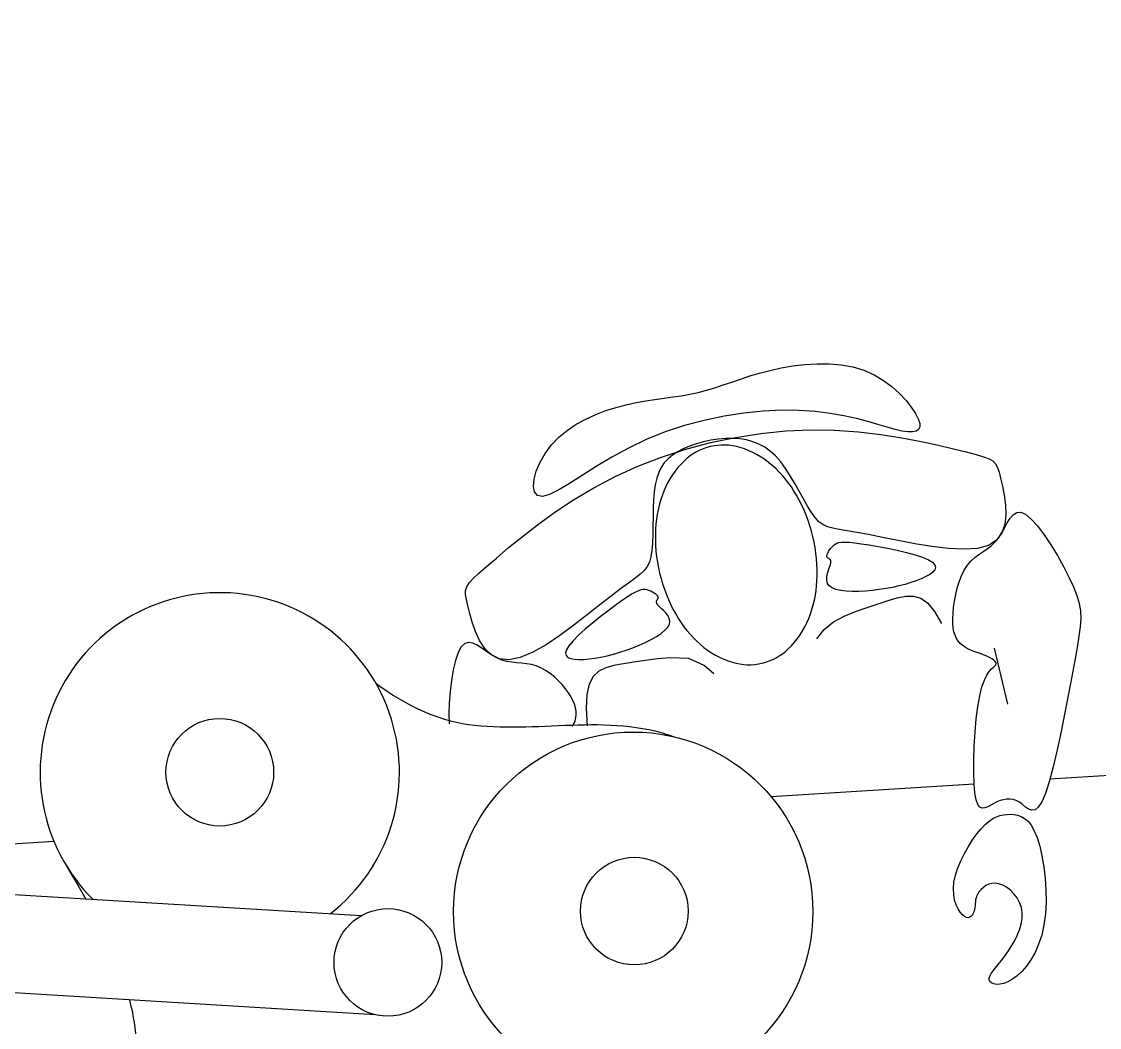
# Model space of a CAD drawing. Header units: inches. Extents: x 204954 to 440946, y -300749 to -143756.
# Drawn here: x 221569.56 to 221601.21, y -147982.2 to -147952.65 of the extents above; entities that cross this region are included whole.
import ezdxf

# ---------------------------------------------------------------- set-up
doc = ezdxf.new("R2010")
doc.units = ezdxf.units.IN
doc.header["$LTSCALE"] = 9
doc.header["$MEASUREMENT"] = 0
doc.linetypes.add('0', pattern=[0])
doc.layers.add('beam framing', color=91, linetype='Continuous')

msp = doc.modelspace()

# ---------------------------------------------------------------- linework, layer by layer
at = {"color": 1, "linetype": '0'}
for p, q in [((221590.9424, -147963.06356), (221591.23002, -147962.97839)), ((221591.23002, -147962.97839), (221591.53623, -147962.89898)), ((221591.53623, -147962.89898), (221591.86273, -147962.82818)), ((221591.86273, -147962.82818), (221592.20542, -147962.76967)), ((221592.20542, -147962.76967), (221592.55878, -147962.72731)), ((221592.55878, -147962.72731), (221592.91726, -147962.70498)), ((221592.91726, -147962.70498), (221593.27534, -147962.70655)), ((221593.27534, -147962.70655), (221593.62747, -147962.7359)), ((221593.62747, -147962.7359), (221593.96812, -147962.7969)), ((221593.96812, -147962.7969), (221594.29175, -147962.89343)), ((221594.29175, -147962.89343), (221594.59339, -147963.02723)), ((221590.15969, -147963.32712), (221590.41038, -147963.24057)), ((221590.41038, -147963.24057), (221590.67024, -147963.15183)), ((221590.67024, -147963.15183), (221590.9424, -147963.06356)), ((221594.59339, -147963.02723), (221594.87028, -147963.1916)), ((221594.87028, -147963.1916), (221595.12023, -147963.37771)), ((221588.68309, -147963.67998), (221588.93706, -147963.64253)), ((221588.93706, -147963.64253), (221589.1862, -147963.59943)), ((221589.1862, -147963.59943), (221589.43123, -147963.54711)), ((221589.43123, -147963.54711), (221589.67326, -147963.48304)), ((221589.67326, -147963.48304), (221589.91503, -147963.40882)), ((221589.91503, -147963.40882), (221590.15969, -147963.32712)), ((221595.12023, -147963.37771), (221595.34104, -147963.57674)), ((221595.34104, -147963.57674), (221595.53052, -147963.77985)), ((221587.01842, -147963.98583), (221587.31553, -147963.9076)), ((221587.31553, -147963.9076), (221587.60446, -147963.84479)), ((221587.60446, -147963.84479), (221587.88497, -147963.79419)), ((221587.88497, -147963.79419), (221588.15776, -147963.75224)), ((221588.15776, -147963.75224), (221588.42356, -147963.71536)), ((221588.42356, -147963.71536), (221588.68309, -147963.67998)), ((221595.53052, -147963.77985), (221595.68648, -147963.97822)), ((221586.12382, -147964.32841), (221586.41741, -147964.19492)), ((221586.41741, -147964.19492), (221586.71733, -147964.08116)), ((221586.71733, -147964.08116), (221587.01842, -147963.98583)), ((221590.1877, -147964.24599), (221589.60417, -147964.36715)), ((221590.76592, -147964.15669), (221590.1877, -147964.24599)), ((221591.33062, -147964.09869), (221590.76592, -147964.15669)), ((221591.87358, -147964.07138), (221591.33062, -147964.09869)), ((221592.38658, -147964.07419), (221591.87358, -147964.07138)), ((221592.86294, -147964.1056), (221592.38658, -147964.07419)), ((221593.30207, -147964.16035), (221592.86294, -147964.1056)), ((221593.70492, -147964.23227), (221593.30207, -147964.16035)), ((221594.07243, -147964.31519), (221593.70492, -147964.23227)), ((221595.68648, -147963.97822), (221595.80672, -147964.16303)), ((221595.80672, -147964.16303), (221595.88905, -147964.32543)), ((221585.57628, -147964.6599), (221585.84172, -147964.48297)), ((221585.84172, -147964.48297), (221586.12382, -147964.32841)), ((221589.02355, -147964.52078), (221588.45406, -147964.70746)), ((221589.60417, -147964.36715), (221589.02355, -147964.52078)), ((221594.40556, -147964.40293), (221594.07243, -147964.31519)), ((221594.70525, -147964.4893), (221594.40556, -147964.40293)), ((221594.97245, -147964.56814), (221594.70525, -147964.4893)), ((221595.2081, -147964.63326), (221594.97245, -147964.56814)), ((221595.88905, -147964.32543), (221595.93183, -147964.45832)), ((221595.93569, -147964.56141), (221595.90182, -147964.6361)), ((221595.93183, -147964.45832), (221595.93569, -147964.56141)), ((221585.11601, -147965.08616), (221585.33266, -147964.86053)), ((221585.33266, -147964.86053), (221585.57628, -147964.6599)), ((221588.45406, -147964.70746), (221587.90392, -147964.92777)), ((221589.78724, -147965.02183), (221590.5243, -147964.86608)), ((221590.23561, -147964.90334), (221590.01845, -147964.92123)), ((221590.44745, -147964.90033), (221590.23561, -147964.90334)), ((221590.65083, -147964.91322), (221590.44745, -147964.90033)), ((221590.5243, -147964.86608), (221591.26448, -147964.7504)), ((221591.26448, -147964.7504), (221592.00166, -147964.67624)), ((221592.00166, -147964.67624), (221592.72974, -147964.64507)), ((221592.72974, -147964.64507), (221593.4422, -147964.65674)), ((221593.4422, -147964.65674), (221594.13102, -147964.70466)), ((221594.13102, -147964.70466), (221594.78778, -147964.78065)), ((221594.78778, -147964.78065), (221595.40406, -147964.87652)), ((221595.4128, -147964.67928), (221595.2081, -147964.63326)), ((221595.40406, -147964.87652), (221595.97144, -147964.98408)), ((221595.58571, -147964.70399), (221595.4128, -147964.67928)), ((221595.72564, -147964.70597), (221595.58571, -147964.70399)), ((221595.83141, -147964.68381), (221595.72564, -147964.70597)), ((221595.90182, -147964.6361), (221595.83141, -147964.68381)), ((221584.93127, -147965.33548), (221585.11601, -147965.08616)), ((221587.3807, -147965.17962), (221586.88941, -147965.4502)), ((221587.90392, -147964.92777), (221587.3807, -147965.17962)), ((221588.34689, -147965.44767), (221589.05939, -147965.21618)), ((221588.98641, -147965.20187), (221588.8175, -147965.28984)), ((221589.17292, -147965.12329), (221588.98641, -147965.20187)), ((221589.05939, -147965.21618), (221589.78724, -147965.02183)), ((221589.37319, -147965.05502), (221589.17292, -147965.12329)), ((221589.58342, -147964.99798), (221589.37319, -147965.05502)), ((221589.79978, -147964.95308), (221589.58342, -147964.99798)), ((221590.01845, -147964.92123), (221589.79978, -147964.95308)), ((221590.84545, -147964.94352), (221590.65083, -147964.91322)), ((221591.03169, -147964.99281), (221590.84545, -147964.94352)), ((221591.20993, -147965.06273), (221591.03169, -147964.99281)), ((221591.38055, -147965.15486), (221591.20993, -147965.06273)), ((221591.54396, -147965.27083), (221591.38055, -147965.15486)), ((221595.97144, -147964.98408), (221596.48151, -147965.09513)), ((221596.48151, -147965.09513), (221596.92584, -147965.20148)), ((221596.92584, -147965.20148), (221597.29602, -147965.29496)), ((221584.78247, -147965.59662), (221584.93127, -147965.33548)), ((221586.88941, -147965.4502), (221586.43444, -147965.724)), ((221587.65584, -147965.71485), (221588.34689, -147965.44767)), ((221588.54111, -147965.49418), (221588.43217, -147965.61402)), ((221588.66917, -147965.38678), (221588.54111, -147965.49418)), ((221588.8175, -147965.28984), (221588.66917, -147965.38678)), ((221591.70051, -147965.41224), (221591.54396, -147965.27083)), ((221591.85061, -147965.5807), (221591.70051, -147965.41224)), ((221597.29602, -147965.29496), (221597.587, -147965.37023)), ((221597.587, -147965.37023), (221597.80727, -147965.4335)), ((221597.80727, -147965.4335), (221597.96868, -147965.49383)), ((221597.96868, -147965.49383), (221598.0831, -147965.56028)), ((221584.60788, -147966.09631), (221584.6734, -147965.85507)), ((221584.6734, -147965.85507), (221584.78247, -147965.59662)), ((221586.43444, -147965.724), (221586.02014, -147965.98553)), ((221586.99235, -147966.01624), (221587.65584, -147965.71485)), ((221588.34122, -147965.74826), (221588.2671, -147965.89889)), ((221588.43217, -147965.61402), (221588.34122, -147965.74826)), ((221591.99464, -147965.77611), (221591.85061, -147965.5807)), ((221592.13295, -147965.99159), (221591.99464, -147965.77611)), ((221598.0831, -147965.56028), (221598.16238, -147965.64194)), ((221598.16238, -147965.64194), (221598.21839, -147965.74787)), ((221598.21839, -147965.74787), (221598.26297, -147965.88713)), ((221584.5897, -147966.30583), (221584.60788, -147966.09631)), ((221586.02014, -147965.98553), (221585.6509, -147966.21929)), ((221586.36215, -147966.34879), (221586.99235, -147966.01624)), ((221588.20868, -147966.06786), (221588.1648, -147966.25717)), ((221588.2671, -147965.89889), (221588.20868, -147966.06786)), ((221592.26594, -147966.21855), (221592.13295, -147965.99159)), ((221598.26297, -147965.88713), (221598.308, -147966.06879)), ((221598.308, -147966.06879), (221598.36112, -147966.29783)), ((221584.62267, -147966.46912), (221584.5897, -147966.30583)), ((221584.71058, -147966.57167), (221584.62267, -147966.46912)), ((221585.33109, -147966.40978), (221585.06507, -147966.54151)), ((221585.6509, -147966.21929), (221585.33109, -147966.40978)), ((221585.76943, -147966.70299), (221586.36215, -147966.34879)), ((221588.13433, -147966.46878), (221588.11574, -147966.70305)), ((221588.1648, -147966.25717), (221588.13433, -147966.46878)), ((221592.39396, -147966.44839), (221592.26594, -147966.21855)), ((221592.51739, -147966.67254), (221592.39396, -147966.44839)), ((221598.36112, -147966.29783), (221598.41315, -147966.56284)), ((221584.85723, -147966.59897), (221584.71058, -147966.57167)), ((221585.06507, -147966.54151), (221584.85723, -147966.59897)), ((221585.21799, -147967.06772), (221585.76943, -147966.70299)), ((221588.11574, -147966.70305), (221588.10597, -147966.95392)), ((221592.63659, -147966.88238), (221592.51739, -147966.67254)), ((221598.41315, -147966.56284), (221598.45068, -147966.84832)), ((221584.71165, -147967.43188), (221585.21799, -147967.06772)), ((221588.10597, -147966.95392), (221588.10155, -147967.21372)), ((221592.75194, -147967.06935), (221592.63659, -147966.88238)), ((221592.8638, -147967.22483), (221592.75194, -147967.06935)), ((221598.45068, -147966.84832), (221598.46032, -147967.13876)), ((221598.6801, -147967.13809), (221598.78303, -147967.07424)), ((221598.78303, -147967.07424), (221598.90248, -147967.06596)), ((221598.90248, -147967.06596), (221599.04322, -147967.12656)), ((221584.25421, -147967.78435), (221584.71165, -147967.43188)), ((221588.10155, -147967.21372), (221588.09905, -147967.47475)), ((221592.97403, -147967.34302), (221592.8638, -147967.22483)), ((221593.09032, -147967.42916), (221592.97403, -147967.34302)), ((221593.22186, -147967.49124), (221593.09032, -147967.42916)), ((221598.42868, -147967.41866), (221598.34235, -147967.67253)), ((221598.42241, -147967.52997), (221598.50459, -147967.37926)), ((221598.46032, -147967.13876), (221598.42868, -147967.41866)), ((221598.50459, -147967.37926), (221598.58889, -147967.2442)), ((221598.58889, -147967.2442), (221598.6801, -147967.13809)), ((221599.04322, -147967.12656), (221599.20799, -147967.26459)), ((221599.20799, -147967.26459), (221599.3912, -147967.46963)), ((221588.09501, -147967.72935), (221588.08598, -147967.96984)), ((221588.09905, -147967.47475), (221588.09501, -147967.72935)), ((221593.37784, -147967.53728), (221593.22186, -147967.49124)), ((221593.56744, -147967.57529), (221593.37784, -147967.53728)), ((221593.79984, -147967.61327), (221593.56744, -147967.57529)), ((221594.08422, -147967.65923), (221593.79984, -147967.61327)), ((221594.42977, -147967.72118), (221594.08422, -147967.65923)), ((221594.84069, -147967.80377), (221594.42977, -147967.72118)), ((221598.34235, -147967.67253), (221598.18795, -147967.88485)), ((221598.24525, -147967.82509), (221598.33757, -147967.68301)), ((221598.33757, -147967.68301), (221598.42241, -147967.52997)), ((221599.3912, -147967.46963), (221599.58518, -147967.7265)), ((221599.58518, -147967.7265), (221599.78226, -147968.02004)), ((221583.84947, -147968.11402), (221584.25421, -147967.78435)), ((221588.08598, -147967.96984), (221588.06851, -147968.18855)), ((221593.36121, -147968.07942), (221593.403, -147968.03911)), ((221593.403, -147968.03911), (221593.44734, -147968.005)), ((221593.44734, -147968.005), (221593.4982, -147967.97782)), ((221593.4982, -147967.97782), (221593.56052, -147967.95811)), ((221593.56052, -147967.95811), (221593.63929, -147967.94637)), ((221593.63929, -147967.94637), (221593.73947, -147967.94312)), ((221593.73947, -147967.94312), (221593.86603, -147967.94887)), ((221593.86603, -147967.94887), (221594.02395, -147967.96413)), ((221594.02395, -147967.96413), (221594.21817, -147967.98941)), ((221594.21817, -147967.98941), (221594.45079, -147968.02493)), ((221594.45079, -147968.02493), (221594.71227, -147968.06971)), ((221594.71227, -147968.06971), (221594.9902, -147968.12246)), ((221595.3013, -147967.8983), (221594.84069, -147967.80377)), ((221595.79096, -147967.99268), (221595.3013, -147967.8983)), ((221596.28901, -147968.07486), (221595.79096, -147967.99268)), ((221597.95206, -147968.04013), (221597.62698, -147968.12746)), ((221597.91093, -147968.13963), (221598.02953, -147968.04894)), ((221598.18795, -147967.88485), (221597.95206, -147968.04013)), ((221598.02953, -147968.04894), (221598.14199, -147967.94612)), ((221598.14199, -147967.94612), (221598.24525, -147967.82509)), ((221599.78226, -147968.02004), (221599.97479, -147968.33507)), ((221583.50124, -147968.40978), (221583.84947, -147968.11402)), ((221588.03916, -147968.37778), (221587.99428, -147968.53304)), ((221588.06851, -147968.18855), (221588.03916, -147968.37778)), ((221593.20681, -147968.34587), (221593.21536, -147968.3084)), ((221593.20781, -147968.37595), (221593.20681, -147968.34587)), ((221593.21876, -147968.39757), (221593.20781, -147968.37595)), ((221593.21536, -147968.3084), (221593.2323, -147968.26553)), ((221593.2323, -147968.26553), (221593.25651, -147968.21922)), ((221593.25651, -147968.21922), (221593.28682, -147968.17145)), ((221593.28682, -147968.17145), (221593.3221, -147968.12419)), ((221593.3221, -147968.12419), (221593.36121, -147968.07942)), ((221594.9902, -147968.12246), (221595.27215, -147968.1819)), ((221595.27215, -147968.1819), (221595.54569, -147968.24675)), ((221595.54569, -147968.24675), (221595.79842, -147968.31572)), ((221595.79842, -147968.31572), (221596.0179, -147968.38754)), ((221596.0179, -147968.38754), (221596.19172, -147968.46092)), ((221596.7748, -147968.13276), (221596.28901, -147968.07486)), ((221597.22767, -147968.15432), (221596.7748, -147968.13276)), ((221597.62698, -147968.12746), (221597.22767, -147968.15432)), ((221597.54902, -147968.39955), (221597.66761, -147968.30887)), ((221597.66761, -147968.30887), (221597.78927, -147968.22425)), ((221597.78927, -147968.22425), (221597.91093, -147968.13963)), ((221599.97479, -147968.33507), (221600.1551, -147968.65643)), ((221582.98781, -147968.85921), (221583.21332, -147968.66052)), ((221583.21332, -147968.66052), (221583.50124, -147968.40978)), ((221587.9295, -147968.66244), (221587.84024, -147968.77729)), ((221587.99428, -147968.53304), (221587.9295, -147968.66244)), ((221593.23716, -147968.41315), (221593.21876, -147968.39757)), ((221593.25976, -147968.42603), (221593.23716, -147968.41315)), ((221593.28331, -147968.43953), (221593.25976, -147968.42603)), ((221593.27579, -147968.70998), (221593.30348, -147968.63152)), ((221593.30457, -147968.45698), (221593.28331, -147968.43953)), ((221593.30348, -147968.63152), (221593.32221, -147968.56626)), ((221593.32031, -147968.4817), (221593.30457, -147968.45698)), ((221593.32727, -147968.51702), (221593.32031, -147968.4817)), ((221593.32221, -147968.56626), (221593.32727, -147968.51702)), ((221596.19172, -147968.46092), (221596.31045, -147968.53471)), ((221596.31045, -147968.53471), (221596.37663, -147968.60831)), ((221596.39581, -147968.68123), (221596.37352, -147968.75301)), ((221596.37663, -147968.60831), (221596.39581, -147968.68123)), ((221597.24171, -147968.76687), (221597.33329, -147968.62341)), ((221597.33329, -147968.62341), (221597.43656, -147968.50238)), ((221597.43656, -147968.50238), (221597.54902, -147968.39955)), ((221600.1551, -147968.65643), (221600.31553, -147968.96893)), ((221582.70325, -147969.14201), (221582.81995, -147969.01523)), ((221582.81995, -147969.01523), (221582.98781, -147968.85921)), ((221587.57, -147969.00851), (221587.37989, -147969.14747)), ((221587.72193, -147968.88889), (221587.57, -147969.00851)), ((221587.84024, -147968.77729), (221587.72193, -147968.88889)), ((221593.20139, -147969.07463), (221593.20194, -147968.98396)), ((221593.20194, -147968.98396), (221593.21872, -147968.89026)), ((221593.21872, -147968.89026), (221593.24543, -147968.79758)), ((221593.24543, -147968.79758), (221593.27579, -147968.70998)), ((221595.98054, -147969.01923), (221595.83336, -147969.0782)), ((221596.11328, -147968.95676), (221595.98054, -147969.01923)), ((221596.22671, -147968.89125), (221596.11328, -147968.95676)), ((221596.31531, -147968.82318), (221596.22671, -147968.89125)), ((221596.37352, -147968.75301), (221596.31531, -147968.82318)), ((221597.09378, -147969.10658), (221597.16201, -147968.9296)), ((221597.16201, -147968.9296), (221597.24171, -147968.76687)), ((221600.31553, -147968.96893), (221600.44841, -147969.25741)), ((221582.59745, -147969.36169), (221582.63124, -147969.25302)), ((221582.63124, -147969.25302), (221582.70325, -147969.14201)), ((221587.14702, -147969.31705), (221586.86682, -147969.52854)), ((221587.37989, -147969.14747), (221587.14702, -147969.31705)), ((221587.81376, -147969.33624), (221587.74925, -147969.34683)), ((221587.8714, -147969.33748), (221587.81376, -147969.33624)), ((221587.92638, -147969.34787), (221587.8714, -147969.33748)), ((221593.22339, -147969.15822), (221593.20139, -147969.07463)), ((221593.27422, -147969.23067), (221593.22339, -147969.15822)), ((221593.35837, -147969.28877), (221593.27422, -147969.23067)), ((221593.47308, -147969.33278), (221593.35837, -147969.28877)), ((221593.61375, -147969.36377), (221593.47308, -147969.33278)), ((221594.7469, -147969.33783), (221594.54618, -147969.362)), ((221594.94456, -147969.3076), (221594.7469, -147969.33783)), ((221595.13762, -147969.27167), (221594.94456, -147969.3076)), ((221595.32456, -147969.2304), (221595.13762, -147969.27167)), ((221595.50385, -147969.18415), (221595.32456, -147969.2304)), ((221595.67396, -147969.1333), (221595.50385, -147969.18415)), ((221595.83336, -147969.0782), (221595.67396, -147969.1333)), ((221596.99024, -147969.4833), (221597.03666, -147969.29282)), ((221597.03666, -147969.29282), (221597.09378, -147969.10658)), ((221600.44841, -147969.25741), (221600.5478, -147969.51167)), ((221582.59539, -147969.48149), (221582.59745, -147969.36169)), ((221582.61858, -147969.62586), (221582.59539, -147969.48149)), ((221582.66055, -147969.80825), (221582.61858, -147969.62586)), ((221586.86682, -147969.52854), (221586.53765, -147969.78802)), ((221587.33862, -147969.56172), (221587.1768, -147969.67209)), ((221587.47257, -147969.47672), (221587.33862, -147969.56172)), ((221587.58286, -147969.41437), (221587.47257, -147969.47672)), ((221587.67369, -147969.37198), (221587.58286, -147969.41437)), ((221587.74925, -147969.34683), (221587.67369, -147969.37198)), ((221587.98188, -147969.36493), (221587.92638, -147969.34787)), ((221588.037, -147969.38718), (221587.98188, -147969.36493)), ((221588.08984, -147969.41338), (221588.037, -147969.38718)), ((221588.13847, -147969.44228), (221588.08984, -147969.41338)), ((221588.181, -147969.47264), (221588.13847, -147969.44228)), ((221588.2155, -147969.50322), (221588.181, -147969.47264)), ((221588.20309, -147969.67608), (221588.21417, -147969.6509)), ((221588.21417, -147969.6509), (221588.22908, -147969.62821)), ((221588.24006, -147969.53278), (221588.2155, -147969.50322)), ((221588.22908, -147969.62821), (221588.24341, -147969.60651)), ((221588.25277, -147969.56006), (221588.24006, -147969.53278)), ((221588.24341, -147969.60651), (221588.25277, -147969.58429)), ((221588.25277, -147969.58429), (221588.25277, -147969.56006)), ((221593.77581, -147969.38286), (221593.61375, -147969.36377)), ((221593.95466, -147969.39113), (221593.77581, -147969.38286)), ((221594.14573, -147969.38968), (221593.95466, -147969.39113)), ((221594.34443, -147969.3796), (221594.14573, -147969.38968)), ((221594.54618, -147969.362), (221594.34443, -147969.3796)), ((221595.00619, -147969.6596), (221595.27511, -147969.57776)), ((221595.27511, -147969.57776), (221595.52114, -147969.52861)), ((221595.52114, -147969.52861), (221595.7489, -147969.52803)), ((221595.7489, -147969.52803), (221595.96299, -147969.59192)), ((221595.96299, -147969.59192), (221596.16803, -147969.7362)), ((221596.95413, -147969.67302), (221596.99024, -147969.4833)), ((221600.5478, -147969.51167), (221600.61468, -147969.74139)), ((221582.71673, -147970.03656), (221582.66055, -147969.80825)), ((221586.53765, -147969.78802), (221586.16955, -147970.08061)), ((221586.77239, -147969.96711), (221586.54835, -147970.13981)), ((221586.98538, -147969.80894), (221586.77239, -147969.96711)), ((221587.1768, -147969.67209), (221586.98538, -147969.80894)), ((221588.20024, -147969.70524), (221588.20309, -147969.67608)), ((221588.21, -147969.73989), (221588.20024, -147969.70524)), ((221588.23677, -147969.78153), (221588.21, -147969.73989)), ((221588.28299, -147969.83127), (221588.23677, -147969.78153)), ((221588.34316, -147969.88873), (221588.28299, -147969.83127)), ((221588.40984, -147969.95314), (221588.34316, -147969.88873)), ((221588.47557, -147970.02373), (221588.40984, -147969.95314)), ((221594.04618, -147969.978), (221594.38504, -147969.86216)), ((221594.38504, -147969.86216), (221594.70979, -147969.7582)), ((221594.70979, -147969.7582), (221595.00619, -147969.6596)), ((221596.16803, -147969.7362), (221596.36861, -147969.97677)), ((221596.91132, -147970.03012), (221596.92796, -147969.85696)), ((221596.92796, -147969.85696), (221596.95413, -147969.67302)), ((221600.61468, -147969.74139), (221600.65173, -147969.96123)), ((221600.65173, -147969.96123), (221600.66166, -147970.18585)), ((221582.79015, -147970.29647), (221582.71673, -147970.03656)), ((221586.16955, -147970.08061), (221585.77548, -147970.3862)), ((221586.54835, -147970.13981), (221586.32374, -147970.32031)), ((221588.5329, -147970.09972), (221588.47557, -147970.02373)), ((221588.57438, -147970.18035), (221588.5329, -147970.09972)), ((221588.59256, -147970.26485), (221588.57438, -147970.18035)), ((221588.57997, -147970.35245), (221588.59256, -147970.26485)), ((221593.12461, -147970.50685), (221593.39798, -147970.28934)), ((221593.39798, -147970.28934), (221593.71117, -147970.11672)), ((221593.71117, -147970.11672), (221594.04618, -147969.978)), ((221596.36861, -147969.97677), (221596.56934, -147970.32951)), ((221596.90393, -147970.18846), (221596.91132, -147970.03012)), ((221596.90588, -147970.33182), (221596.90393, -147970.18846)), ((221600.66166, -147970.18585), (221600.64716, -147970.42992)), ((221582.88575, -147970.56807), (221582.79015, -147970.29647)), ((221583.00847, -147970.8315), (221582.88575, -147970.56807)), ((221585.77548, -147970.3862), (221585.3684, -147970.6847)), ((221586.10906, -147970.50183), (221585.91483, -147970.67761)), ((221586.32374, -147970.32031), (221586.10906, -147970.50183)), ((221588.33731, -147970.62469), (221588.44876, -147970.53344)), ((221588.44876, -147970.53344), (221588.53118, -147970.44233)), ((221588.53118, -147970.44233), (221588.57997, -147970.35245)), ((221592.90901, -147970.78027), (221593.12461, -147970.50685)), ((221596.91737, -147970.46099), (221596.90588, -147970.33182)), ((221596.93858, -147970.57679), (221596.91737, -147970.46099)), ((221596.96971, -147970.68002), (221596.93858, -147970.57679)), ((221600.64716, -147970.42992), (221600.61093, -147970.70809)), ((221582.57012, -147970.92032), (221582.46656, -147971.01534)), ((221582.68446, -147970.89072), (221582.57012, -147970.92032)), ((221582.80806, -147970.91333), (221582.68446, -147970.89072)), ((221582.93935, -147970.97491), (221582.80806, -147970.91333)), ((221583.16326, -147971.06686), (221583.00847, -147970.8315)), ((221585.3684, -147970.6847), (221584.96129, -147970.956)), ((221585.75153, -147970.8409), (221585.62967, -147970.98494)), ((221585.91483, -147970.67761), (221585.75153, -147970.8409)), ((221587.69272, -147970.96916), (221587.87451, -147970.88831)), ((221587.87451, -147970.88831), (221588.04559, -147970.80322)), ((221588.04559, -147970.80322), (221588.20139, -147970.71498)), ((221588.20139, -147970.71498), (221588.33731, -147970.62469)), ((221597.01095, -147970.77148), (221596.96971, -147970.68002)), ((221597.06249, -147970.85197), (221597.01095, -147970.77148)), ((221597.12453, -147970.9223), (221597.06249, -147970.85197)), ((221597.19687, -147970.98337), (221597.12453, -147970.9223)), ((221600.61093, -147970.70809), (221600.55565, -147971.03501)), ((221582.37514, -147971.18427), (221582.29643, -147971.41648)), ((221582.46656, -147971.01534), (221582.37514, -147971.18427)), ((221583.07678, -147971.06223), (221582.93935, -147970.97491)), ((221583.21883, -147971.16204), (221583.07678, -147971.06223)), ((221583.35504, -147971.25427), (221583.16326, -147971.06686)), ((221583.36393, -147971.26113), (221583.21883, -147971.16204)), ((221584.5671, -147971.18), (221584.19881, -147971.3366)), ((221584.96129, -147970.956), (221584.5671, -147971.18)), ((221585.55713, -147971.10444), (221585.53137, -147971.2)), ((221585.53137, -147971.2), (221585.54724, -147971.27372)), ((221585.62967, -147970.98494), (221585.55713, -147971.10444)), ((221586.75104, -147971.27922), (221586.93644, -147971.23151)), ((221586.93644, -147971.23151), (221587.12489, -147971.17628)), ((221587.12489, -147971.17628), (221587.31485, -147971.11388)), ((221587.31485, -147971.11388), (221587.50481, -147971.04468)), ((221587.50481, -147971.04468), (221587.69272, -147970.96916)), ((221597.2778, -147971.03644), (221597.19687, -147970.98337)), ((221597.36522, -147971.08286), (221597.2778, -147971.03644)), ((221597.45702, -147971.12397), (221597.36522, -147971.08286)), ((221597.55111, -147971.16114), (221597.45702, -147971.12397)), ((221597.64539, -147971.19572), (221597.55111, -147971.16114)), ((221597.73776, -147971.22905), (221597.64539, -147971.19572)), ((221597.82611, -147971.26249), (221597.73776, -147971.22905)), ((221598.11997, -147971.05435), (221598.51358, -147972.70146)), ((221600.55565, -147971.03501), (221600.48403, -147971.42535)), ((221582.29643, -147971.41648), (221582.23077, -147971.69657)), ((221583.58876, -147971.37384), (221583.35504, -147971.25427)), ((221583.51053, -147971.34625), (221583.36393, -147971.26113)), ((221583.65733, -147971.40739), (221583.51053, -147971.34625)), ((221583.86937, -147971.40569), (221583.58876, -147971.37384)), ((221583.80391, -147971.44732), (221583.65733, -147971.40739)), ((221583.95008, -147971.47204), (221583.80391, -147971.44732)), ((221584.19881, -147971.3366), (221583.86937, -147971.40569)), ((221584.09567, -147971.48755), (221583.95008, -147971.47204)), ((221584.24049, -147971.49984), (221584.09567, -147971.48755)), ((221584.38435, -147971.51492), (221584.24049, -147971.49984)), ((221584.52709, -147971.53876), (221584.38435, -147971.51492)), ((221584.6685, -147971.57737), (221584.52709, -147971.53876)), ((221585.54724, -147971.27372), (221585.59957, -147971.32767)), ((221585.59957, -147971.32767), (221585.68322, -147971.36393)), ((221585.68322, -147971.36393), (221585.79302, -147971.3846)), ((221585.79302, -147971.3846), (221585.92382, -147971.39174)), ((221585.92382, -147971.39174), (221586.07046, -147971.38744)), ((221586.07046, -147971.38744), (221586.22839, -147971.37351)), ((221586.22839, -147971.37351), (221586.39549, -147971.35058)), ((221586.39549, -147971.35058), (221586.57021, -147971.31903)), ((221586.57021, -147971.31903), (221586.75104, -147971.27922)), ((221587.22905, -147971.5181), (221586.95219, -147971.5667)), ((221587.53802, -147971.47204), (221587.22905, -147971.5181)), ((221587.87468, -147971.41795), (221587.53802, -147971.47204)), ((221588.2293, -147971.36806), (221587.87468, -147971.41795)), ((221588.59084, -147971.34033), (221588.2293, -147971.36806)), ((221589.15382, -147971.35981), (221588.59084, -147971.34033)), ((221589.60633, -147971.56951), (221589.15382, -147971.35981)), ((221597.90842, -147971.29709), (221597.82611, -147971.26249)), ((221597.98289, -147971.33271), (221597.90842, -147971.29709)), ((221598.04781, -147971.36892), (221597.98289, -147971.33271)), ((221598.10145, -147971.40526), (221598.04781, -147971.36892)), ((221598.14211, -147971.44132), (221598.10145, -147971.40526)), ((221598.14127, -147971.57528), (221598.1689, -147971.54331)), ((221598.16805, -147971.47664), (221598.14211, -147971.44132)), ((221598.17755, -147971.51078), (221598.16805, -147971.47664)), ((221598.1689, -147971.54331), (221598.17755, -147971.51078)), ((221600.48403, -147971.42535), (221600.39873, -147971.88741)), ((221582.23077, -147971.69657), (221582.17853, -147972.00917)), ((221584.80819, -147971.63524), (221584.6685, -147971.57737)), ((221584.94485, -147971.71084), (221584.80819, -147971.63524)), ((221585.07695, -147971.80114), (221584.94485, -147971.71084)), ((221585.20294, -147971.90309), (221585.07695, -147971.80114)), ((221586.5071, -147971.73654), (221586.34503, -147971.89033)), ((221586.71052, -147971.63409), (221586.5071, -147971.73654)), ((221586.95219, -147971.5667), (221586.71052, -147971.63409)), ((221589.88493, -147971.80985), (221589.60633, -147971.56951)), ((221597.83249, -147972.00118), (221597.90486, -147971.85225)), ((221597.90486, -147971.85225), (221597.97556, -147971.74368)), ((221597.97556, -147971.74368), (221598.04096, -147971.66698)), ((221598.04096, -147971.66698), (221598.09741, -147971.61367)), ((221598.09741, -147971.61367), (221598.14127, -147971.57528)), ((221582.17853, -147972.00917), (221582.14007, -147972.33888)), ((221585.32131, -147972.01366), (221585.20294, -147971.90309)), ((221585.43051, -147972.12983), (221585.32131, -147972.01366)), ((221585.52901, -147972.24855), (221585.43051, -147972.12983)), ((221586.22739, -147972.11172), (221586.15724, -147972.41698)), ((221586.34503, -147971.89033), (221586.22739, -147972.11172)), ((221597.7621, -147972.19895), (221597.83249, -147972.00118)), ((221600.39873, -147971.88741), (221600.30222, -147972.404)), ((221582.14007, -147972.33888), (221582.11576, -147972.67031)), ((221585.61528, -147972.3668), (221585.52901, -147972.24855)), ((221585.68805, -147972.48204), (221585.61528, -147972.3668)), ((221585.74706, -147972.59376), (221585.68805, -147972.48204)), ((221586.15724, -147972.41698), (221586.13768, -147972.82237)), ((221597.64131, -147972.77051), (221597.69733, -147972.45404)), ((221597.69733, -147972.45404), (221597.7621, -147972.19895)), ((221600.30222, -147972.404), (221600.19697, -147972.95159)), ((221582.11576, -147972.67031), (221582.10595, -147972.98807)), ((221585.7923, -147972.70198), (221585.74706, -147972.59376)), ((221585.82378, -147972.80668), (221585.7923, -147972.70198)), ((221585.8415, -147972.90787), (221585.82378, -147972.80668)), ((221586.13768, -147972.82237), (221586.17005, -147973.33693)), ((221597.5951, -147973.13481), (221597.64131, -147972.77051)), ((221582.10595, -147972.98807), (221582.111, -147973.27677)), ((221585.81209, -147973.19035), (221585.83566, -147973.0997)), ((221585.83566, -147973.0997), (221585.84546, -147973.00554)), ((221585.84546, -147973.00554), (221585.8415, -147972.90787)), ((221597.55925, -147973.52893), (221597.5951, -147973.13481)), ((221600.19697, -147972.95159), (221600.08542, -147973.50663)), ((221585.72698, -147973.36146), (221585.77517, -147973.27753)), ((221585.77517, -147973.27753), (221585.81209, -147973.19035)), ((221597.5343, -147973.9349), (221597.55925, -147973.52893)), ((221600.08542, -147973.50663), (221599.97003, -147974.04558)), ((221597.52082, -147974.33473), (221597.5343, -147973.9349)), ((221599.97003, -147974.04558), (221599.85325, -147974.54492)), ((221597.51933, -147974.71044), (221597.52082, -147974.33473)), ((221597.5304, -147975.04404), (221597.51933, -147974.71044)), ((221599.85325, -147974.54492), (221599.73752, -147974.98108)), ((221599.73752, -147974.98108), (221599.62531, -147975.33054)), ((221597.55457, -147975.31755), (221597.5304, -147975.04404)), ((221597.59204, -147975.51774), (221597.55457, -147975.31755)), ((221599.62531, -147975.33054), (221599.51849, -147975.5764)), ((221597.64165, -147975.65041), (221597.59204, -147975.51774)), ((221597.70188, -147975.72614), (221597.64165, -147975.65041)), ((221598.01873, -147975.67082), (221597.93116, -147975.71726)), ((221598.10936, -147975.62026), (221598.01873, -147975.67082)), ((221598.20171, -147975.57467), (221598.10936, -147975.62026)), ((221598.29522, -147975.5373), (221598.20171, -147975.57467)), ((221598.38951, -147975.50995), (221598.29522, -147975.5373)), ((221598.4842, -147975.49441), (221598.38951, -147975.50995)), ((221598.5789, -147975.49247), (221598.4842, -147975.49441)), ((221598.67325, -147975.50591), (221598.5789, -147975.49247)), ((221598.76685, -147975.53654), (221598.67325, -147975.50591)), ((221598.85934, -147975.58613), (221598.76685, -147975.53654)), ((221598.95054, -147975.65347), (221598.85934, -147975.58613)), ((221599.04118, -147975.72519), (221598.95054, -147975.65347)), ((221599.51849, -147975.5764), (221599.4167, -147975.7284)), ((221597.77122, -147975.75548), (221597.70188, -147975.72614)), ((221597.84815, -147975.749), (221597.77122, -147975.75548)), ((221597.93116, -147975.71726), (221597.84815, -147975.749)), ((221598.18531, -147976.0102), (221598.28974, -147975.97291)), ((221598.28974, -147975.97291), (221598.39286, -147975.95039)), ((221598.39286, -147975.95039), (221598.49561, -147975.93987)), ((221598.49561, -147975.93987), (221598.59895, -147975.93855)), ((221598.59895, -147975.93855), (221598.70347, -147975.94503)), ((221598.70347, -147975.94503), (221598.8084, -147975.96332)), ((221598.8084, -147975.96332), (221598.91258, -147975.99878)), ((221599.13218, -147975.78491), (221599.04118, -147975.72519)), ((221599.22448, -147975.81628), (221599.13218, -147975.78491)), ((221599.31901, -147975.8029), (221599.22448, -147975.81628)), ((221599.4167, -147975.7284), (221599.31901, -147975.8029)), ((221597.73538, -147976.36257), (221597.85459, -147976.23843)), ((221597.85459, -147976.23843), (221597.96869, -147976.14018)), ((221597.96869, -147976.14018), (221598.07861, -147976.06502)), ((221598.07861, -147976.06502), (221598.18531, -147976.0102)), ((221598.91258, -147975.99878), (221599.01489, -147976.0568)), ((221599.01489, -147976.0568), (221599.11417, -147976.14275)), ((221599.11417, -147976.14275), (221599.2093, -147976.262)), ((221599.2093, -147976.262), (221599.29914, -147976.41992)), ((221597.48489, -147976.68882), (221597.61098, -147976.51401)), ((221597.61098, -147976.51401), (221597.73538, -147976.36257)), ((221599.29914, -147976.41992), (221599.38253, -147976.62188)), ((221597.2452, -147977.0873), (221597.3615, -147976.88168)), ((221597.3615, -147976.88168), (221597.48489, -147976.68882)), ((221599.38253, -147976.62188), (221599.45816, -147976.87077)), ((221599.45816, -147976.87077), (221599.52391, -147977.15942)), ((221597.14038, -147977.30038), (221597.2452, -147977.0873)), ((221599.52391, -147977.15942), (221599.57747, -147977.47819)), ((221596.9827, -147977.72773), (221597.05141, -147977.51562)), ((221597.05141, -147977.51562), (221597.14038, -147977.30038)), ((221599.57747, -147977.47819), (221599.61654, -147977.81742)), ((221596.93862, -147977.93139), (221596.9827, -147977.72773)), ((221599.61654, -147977.81742), (221599.63881, -147978.16748)), ((221596.9221, -147978.12195), (221596.93862, -147977.93139)), ((221596.93021, -147978.29728), (221596.9221, -147978.12195)), ((221597.73684, -147978.14419), (221597.68279, -147978.20755)), ((221597.80159, -147978.08508), (221597.73684, -147978.14419)), ((221597.8763, -147978.03378), (221597.80159, -147978.08508)), ((221597.96019, -147977.9939), (221597.8763, -147978.03378)), ((221598.0525, -147977.969), (221597.96019, -147977.9939)), ((221598.15249, -147977.96268), (221598.0525, -147977.969)), ((221598.25938, -147977.97851), (221598.15249, -147977.96268)), ((221598.37179, -147978.0191), (221598.25938, -147977.97851)), ((221598.48576, -147978.08311), (221598.37179, -147978.0191)), ((221598.5967, -147978.16826), (221598.48576, -147978.08311)), ((221598.70002, -147978.27223), (221598.5967, -147978.16826)), ((221599.63881, -147978.16748), (221599.64198, -147978.51869)), ((221596.95855, -147978.45586), (221596.93021, -147978.29728)), ((221597.00273, -147978.59621), (221596.95855, -147978.45586)), ((221597.56716, -147978.50667), (221597.56227, -147978.56225)), ((221597.57511, -147978.45036), (221597.56716, -147978.50667)), ((221597.5884, -147978.39278), (221597.57511, -147978.45036)), ((221597.60934, -147978.33336), (221597.5884, -147978.39278)), ((221597.64021, -147978.27157), (221597.60934, -147978.33336)), ((221597.68279, -147978.20755), (221597.64021, -147978.27157)), ((221598.79114, -147978.39272), (221598.70002, -147978.27223)), ((221598.86547, -147978.52742), (221598.79114, -147978.39272)), ((221599.64198, -147978.51869), (221599.62373, -147978.86143)), ((221597.05834, -147978.71683), (221597.00273, -147978.59621)), ((221597.12099, -147978.81621), (221597.05834, -147978.71683)), ((221597.18629, -147978.89285), (221597.12099, -147978.81621)), ((221597.52781, -147978.78757), (221597.50649, -147978.84311)), ((221597.54301, -147978.73009), (221597.52781, -147978.78757)), ((221597.55249, -147978.67341), (221597.54301, -147978.73009)), ((221597.55814, -147978.61765), (221597.55249, -147978.67341)), ((221597.56227, -147978.56225), (221597.55814, -147978.61765)), ((221598.91841, -147978.67404), (221598.86547, -147978.52742)), ((221598.94537, -147978.83026), (221598.91841, -147978.67404)), ((221598.94325, -147978.99372), (221598.94537, -147978.83026)), ((221597.24983, -147978.94525), (221597.18629, -147978.89285)), ((221597.30795, -147978.97274), (221597.24983, -147978.94525)), ((221597.35993, -147978.97789), (221597.30795, -147978.97274)), ((221597.40577, -147978.9641), (221597.35993, -147978.97789)), ((221597.44547, -147978.93477), (221597.40577, -147978.9641)), ((221597.47904, -147978.89331), (221597.44547, -147978.93477)), ((221597.50649, -147978.84311), (221597.47904, -147978.89331)), ((221598.91475, -147979.16178), (221598.94325, -147978.99372)), ((221599.62373, -147978.86143), (221599.58176, -147979.18602)), ((221598.79549, -147979.50088), (221598.8641, -147979.33173)), ((221598.8641, -147979.33173), (221598.91475, -147979.16178)), ((221599.58176, -147979.18602), (221599.51482, -147979.48442)), ((221598.62117, -147979.82593), (221598.71311, -147979.66651)), ((221598.71311, -147979.66651), (221598.79549, -147979.50088)), ((221599.42587, -147979.75492), (221599.31892, -147979.99741)), ((221599.51482, -147979.48442), (221599.42587, -147979.75492)), ((221598.42541, -147980.11529), (221598.52387, -147979.97642)), ((221598.52387, -147979.97642), (221598.62117, -147979.82593)), ((221599.31892, -147979.99741), (221599.19798, -147980.2118)), ((221598.15818, -147980.45206), (221598.23976, -147980.35236)), ((221598.23976, -147980.35236), (221598.32973, -147980.24046)), ((221598.32973, -147980.24046), (221598.42541, -147980.11529)), ((221599.06707, -147980.39795), (221598.9302, -147980.55578)), ((221599.19798, -147980.2118), (221599.06707, -147980.39795)), ((221597.96931, -147980.74998), (221597.99056, -147980.68851)), ((221597.99056, -147980.68851), (221598.0309, -147980.61907)), ((221598.0309, -147980.61907), (221598.08767, -147980.54061)), ((221598.08767, -147980.54061), (221598.15818, -147980.45206)), ((221598.79137, -147980.68517), (221598.65461, -147980.78601)), ((221598.9302, -147980.55578), (221598.79137, -147980.68517)), ((221597.96983, -147980.80455), (221597.96931, -147980.74998)), ((221597.99397, -147980.85263), (221597.96983, -147980.80455)), ((221598.04027, -147980.89201), (221597.99397, -147980.85263)), ((221598.10642, -147980.91984), (221598.04027, -147980.89201)), ((221598.19012, -147980.93328), (221598.10642, -147980.91984)), ((221598.28909, -147980.92946), (221598.19012, -147980.93328)), ((221598.40103, -147980.90555), (221598.28909, -147980.92946)), ((221598.52363, -147980.85868), (221598.40103, -147980.90555)), ((221598.65461, -147980.78601), (221598.52363, -147980.85868))]:
    msp.add_line(p, q, dxfattribs=at)
for p, q in [((221579.52478, -147978.91936), (221562.09904, -147977.86519)), ((221579.94384, -147981.82606), (221561.92536, -147980.73603))]:
    msp.add_line(p, q)
for points in [[(221603.56974, -147974.67036), (221599.75664, -147974.90904)], [(221597.53078, -147975.04838), (221591.57233, -147975.42136)], [(221570.51076, -147976.73976), (221559.79418, -147977.41059), (221561.16964, -147999.38366)]]:
    msp.add_lwpolyline(points)
for centre, radius in [((221575.37727, -147974.70297), 1.58068), ((221587.51929, -147978.79838), 5.27555), ((221587.55072, -147978.78063), 1.58068), ((221580.31349, -147980.28921), 1.58068)]:
    msp.add_circle(centre, radius)
for centre, radius, start, end in [((221590.17187, -147966.75653), 1.66429, 103.439953, 133.779799), ((221590.17187, -147966.75653), 1.66429, 73.100106, 103.439953), ((221589.91218, -147967.61128), 2.55762, 48.727424, 73.100106), ((221590.78996, -147967.40151), 2.55762, 133.779799, 158.152482), ((221589.33589, -147968.26789), 3.43126, 29.778114, 48.727424), ((221591.60085, -147967.72663), 3.43126, 158.152482, 177.101792), ((221588.31726, -147968.85075), 4.60487, 13.439953, 29.778114), ((221592.77296, -147967.78597), 4.60487, 177.101792, 193.439953), ((221588.31726, -147968.85075), 4.60487, 357.101792, 13.439953), ((221592.77296, -147967.78597), 4.60487, 193.439953, 209.778114), ((221589.48936, -147968.91009), 3.43126, 338.152482, 357.101792), ((221591.75432, -147968.36883), 3.43126, 209.778114, 228.727424), ((221590.30025, -147969.2352), 2.55762, 313.779799, 338.152482), ((221591.17803, -147969.02544), 2.55762, 228.727424, 253.100106), ((221590.91834, -147969.88019), 1.66429, 283.439953, 313.779799), ((221590.91834, -147969.88019), 1.66429, 253.100106, 283.439953)]:
    msp.add_arc(centre, radius, start, end, dxfattribs=at)
msp.add_arc((221575.37727, -147974.70297), 5.27555, 307.921634, 225.154575)
for points, knots in [([(221579.95997, -147972.08949), (221580.649, -147972.59192), (221583.08271, -147973.93905), (221586.44569, -147972.94674), (221588.54621, -147973.59873), (221588.73679, -147973.66525)], [0.046601001, 0.046601001, 0.046601001, 0.046601001, 0.090089502, 0.193368666, 0.203772859, 0.203772859, 0.203772859, 0.203772859]), ([(221572.72306, -147981.38924), (221572.7872, -147981.63797), (221573.16554, -147983.49626), (221572.63454, -147985.8466), (221573.06013, -147987.78841), (221573.13698, -147988.09232)], [0.076392316, 0.076392316, 0.076392316, 0.076392316, 0.089905766, 0.17631975, 0.192447112, 0.192447112, 0.192447112, 0.192447112])]:
    msp.add_open_spline(points, degree=3, knots=knots)
msp.add_open_spline([(221570.80536, -147977.33528), (221571.01937, -147977.69968), (221571.23338, -147978.06408), (221571.43874, -147978.43019)], degree=3)
at = {"layer": 'beam framing', "color": 1}
msp.add_circle((221267.41484, -148374.87), 4304.54104, dxfattribs=at)

doc.saveas('drawing.dxf')
